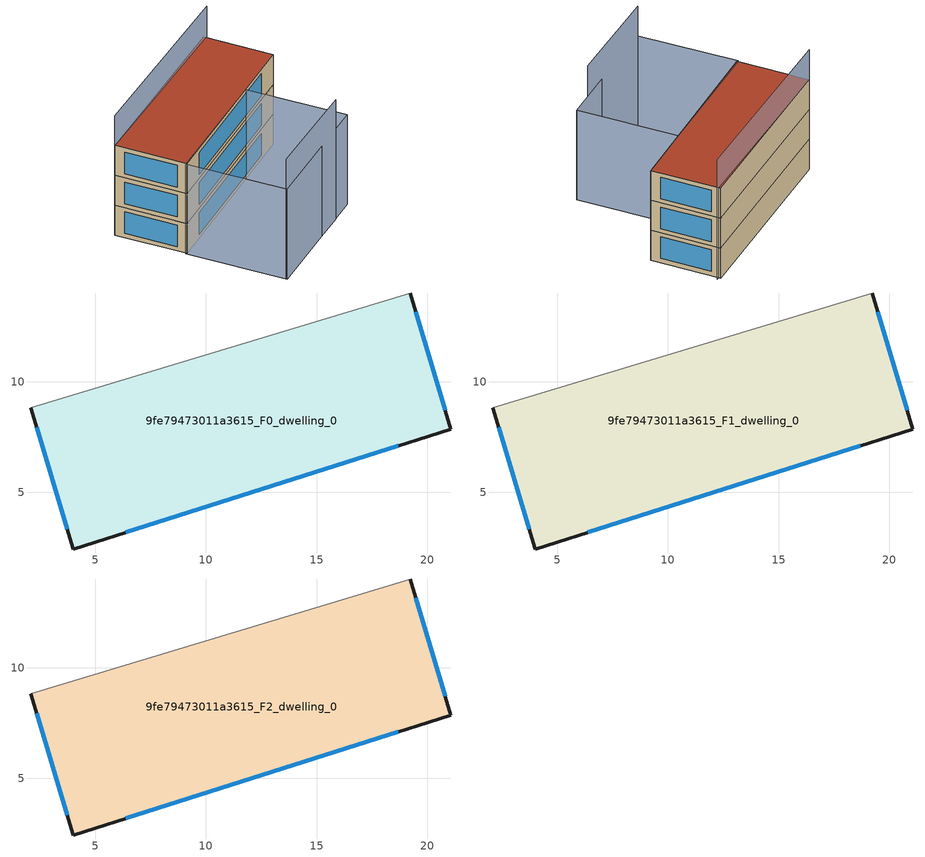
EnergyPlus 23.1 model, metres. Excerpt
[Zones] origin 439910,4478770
9fe79473011a3615_F0_dwelling_0
 floor ground (EU_floor_Construction): 19.24,14.02 21.07,7.85 4,2.44 2.08,8.83 z0
 wall outside (EU_wall_Construction): 2.08,8.83 4,2.44 21.07,7.85 19.24,14.02 z0:3
 wall adiabatic (EU_wall_Construction): 19.24,14.02 2.08,8.83 z0:3
 window (EU_Window_Construction): 20.81,8.71 19.49,13.16 / 6.37,3.19 18.7,7.1 / 2.35,7.94 3.73,3.33 z0.42:2.58
9fe79473011a3615_F1_dwelling_0
 floor to 9fe79473011a3615_F0_dwelling_0 (EU_floor_Construction): 19.24,14.02 21.07,7.85 4,2.44 2.08,8.83 z3
 wall outside (EU_wall_Construction): 2.08,8.83 4,2.44 21.07,7.85 19.24,14.02 z3:6
 wall adiabatic (EU_wall_Construction): 19.24,14.02 2.08,8.83 z3:6
 window (EU_Window_Construction): 20.81,8.71 19.49,13.16 / 6.37,3.19 18.7,7.1 / 2.35,7.94 3.73,3.33 z3.42:5.58
9fe79473011a3615_F2_dwelling_0
 floor to 9fe79473011a3615_F1_dwelling_0 (EU_floor_Construction): 19.24,14.02 21.07,7.85 4,2.44 2.08,8.83 z6
 wall outside (EU_wall_Construction): 2.08,8.83 4,2.44 21.07,7.85 19.24,14.02 z6:9
 wall adiabatic (EU_wall_Construction): 19.24,14.02 2.08,8.83 z6:9
 window (EU_Window_Construction): 20.81,8.71 19.49,13.16 / 6.37,3.19 18.7,7.1 / 2.35,7.94 3.73,3.33 z6.42:8.58
 roof outside (EU_roof_Construction): 21.07,7.85 19.24,14.02 2.08,8.83 4,2.44 z9
shading: 6.57,-6.3 16.06,-3.5 / 19.56,13.88 2.08,8.83 z0:12; 18.33,-2.77 6.6,-6.37 / 6.6,-6.37 3.87,2.52 / 3.87,2.52 15.6,6.12 / 15.6,6.12 18.33,-2.77 z0:9
[Building]
EU S2 Campaign: North Axis=0; Terrain=City; Solar Distribution=FullExterior
[Site:Location]
Madrid: Latitude=40.5; Longitude=-3.5; Time Zone=1; Elevation=609
[SizingPeriod:WeatherFileDays]
AnnualSizingPeriod: Begin Month=1; Begin Day of Month=1; End Month=12; End Day of Month=31; Day of Week for Start Day=Monday; Use Weather File Daylight Saving Period=No; Use Weather File Rain and Snow Indicators=No
[MATERIAL]
EU_InternalMass_Material: Roughness=MediumRough; Thickness=0.1; Conductivity=1; Density=1800; Specific Heat=900; Thermal Absorptance=0.9; Solar Absorptance=0.7; Visible Absorptance=0.7
[MATERIAL:NOMASS] Roughness=MediumRough; Thermal Absorptance=0.9; Solar Absorptance=0.7; Visible Absorptance=0.7
Name | Thermal Resistance
EU_wall_NoMass | 1.60022
EU_roof_NoMass | 1.57597
EU_floor_NoMass | 0.470652
[WINDOWMATERIAL:SIMPLEGLAZINGSYSTEM]
EU_Window_SimpleGlazing: UFactor=3.28802; Solar Heat Gain Coefficient=0.85; Visible Transmittance=0.85
[CONSTRUCTION]
EU_wall_Construction: EU_wall_NoMass
EU_roof_Construction: EU_roof_NoMass
EU_floor_Construction: EU_floor_NoMass
EU_Window_Construction: EU_Window_SimpleGlazing
EU_InternalMass_Construction: EU_InternalMass_Material
[ZONE] Type=1; Multiplier=1; Ceiling Height=autocalculate; Volume=352.003; Floor Area=autocalculate; Part of Total Floor Area=Yes
9fe79473011a3615_F0_dwelling_0; 9fe79473011a3615_F1_dwelling_0; 9fe79473011a3615_F2_dwelling_0
[INTERNALMASS] Construction=EU_InternalMass_Construction; Surface Area=117.334
Name | Zone or ZoneList
9fe79473011a3615_F0_dwelling_0_EU_InternalMass | 9fe79473011a3615_F0_dwelling_0
9fe79473011a3615_F1_dwelling_0_EU_InternalMass | 9fe79473011a3615_F1_dwelling_0
9fe79473011a3615_F2_dwelling_0_EU_InternalMass | 9fe79473011a3615_F2_dwelling_0
[OTHEREQUIPMENT] Fuel Type=Electricity; Design Level Calculation Method=Watts/Area; Power per Zone Floor Area=1; Fraction Latent=0; Fraction Radiant=0; Fraction Lost=0; Carbon Dioxide Generation Rate=0; EndUse Subcategory=EU_Step8_InternalGains
Name | Zone or ZoneList or Space or SpaceList | Schedule
EU_Step8_InternalGain_9fe79473011a3615_F0_dwelling_0_f000 | 9fe79473011a3615_F0_dwelling_0 | EU_Step8_GainSchedule_9fe79473011a3615_F0_dwelling_0_f000
EU_Step8_InternalGain_9fe79473011a3615_F1_dwelling_0_f000 | 9fe79473011a3615_F1_dwelling_0 | EU_Step8_GainSchedule_9fe79473011a3615_F1_dwelling_0_f000
EU_Step8_InternalGain_9fe79473011a3615_F2_dwelling_0_f000 | 9fe79473011a3615_F2_dwelling_0 | EU_Step8_GainSchedule_9fe79473011a3615_F2_dwelling_0_f000
[ZONEVENTILATION:DESIGNFLOWRATE] Schedule=EU_AlwaysOn; Design Flow Rate Calculation Method=AirChanges/Hour; Air Changes per Hour=0.480704; Ventilation Type=Natural; Fan Pressure Rise=0; Fan Total Efficiency=1; Constant Term Coefficient=1; Temperature Term Coefficient=0; Velocity Term Coefficient=0; Velocity Squared Term Coefficient=0; Minimum Indoor Temperature=-100; Maximum Indoor Temperature=100; Delta Temperature=-100; Minimum Outdoor Temperature=-100; Maximum Outdoor Temperature=100; Maximum Wind Speed=40
Name | Zone or ZoneList or Space or SpaceList
EU_ConstantAir_9fe79473011a3615_F0_dwelling_0 | 9fe79473011a3615_F0_dwelling_0
EU_ConstantAir_9fe79473011a3615_F1_dwelling_0 | 9fe79473011a3615_F1_dwelling_0
EU_ConstantAir_9fe79473011a3615_F2_dwelling_0 | 9fe79473011a3615_F2_dwelling_0
[HVACTEMPLATE:THERMOSTAT] Constant Heating Setpoint=20; Constant Cooling Setpoint=50
EU_HeatOnly_9fe79473011a3615_F0_dwelling_0; EU_HeatOnly_9fe79473011a3615_F1_dwelling_0; EU_HeatOnly_9fe79473011a3615_F2_dwelling_0
[HVACTEMPLATE:ZONE:IDEALLOADSAIRSYSTEM] System Availability Schedule=EU_AlwaysOn; Maximum Heating Supply Air Temperature=50; Minimum Cooling Supply Air Temperature=13; Maximum Heating Supply Air Humidity Ratio=0.0156; Minimum Cooling Supply Air Humidity Ratio=0.0077; Heating Limit=NoLimit; Cooling Limit=NoLimit; Heating Availability Schedule=EU_AlwaysOn; Cooling Availability Schedule=EU_CoolingOff; Dehumidification Control Type=ConstantSensibleHeatRatio; Cooling Sensible Heat Ratio=0.7; Dehumidification Setpoint=60; Humidification Control Type=None; Humidification Setpoint=30; Outdoor Air Method=None; Outdoor Air Flow Rate per Person=0.00944; Outdoor Air Flow Rate per Zone Floor Area=0; Outdoor Air Flow Rate per Zone=0; Demand Controlled Ventilation Type=None; Outdoor Air Economizer Type=NoEconomizer; Heat Recovery Type=None; Sensible Heat Recovery Effectiveness=0.7; Latent Heat Recovery Effectiveness=0.65
Name | Template Thermostat
9fe79473011a3615_F0_dwelling_0 | EU_HeatOnly_9fe79473011a3615_F0_dwelling_0
9fe79473011a3615_F1_dwelling_0 | EU_HeatOnly_9fe79473011a3615_F1_dwelling_0
9fe79473011a3615_F2_dwelling_0 | EU_HeatOnly_9fe79473011a3615_F2_dwelling_0
[SIZING:ZONE] Zone Cooling Design Supply Air Temperature Input Method=SupplyAirTemperature; Zone Cooling Design Supply Air Temperature=13; Zone Heating Design Supply Air Temperature Input Method=SupplyAirTemperature; Zone Heating Design Supply Air Temperature=50; Zone Cooling Design Supply Air Humidity Ratio=0.008; Zone Heating Design Supply Air Humidity Ratio=0.008; Cooling Design Air Flow Method=DesignDay; Cooling Design Air Flow Rate=0; Cooling Minimum Air Flow per Zone Floor Area=0.000762; Cooling Minimum Air Flow=0; Cooling Minimum Air Flow Fraction=0.2; Heating Design Air Flow Method=DesignDay; Heating Design Air Flow Rate=0; Heating Maximum Air Flow per Zone Floor Area=0.002032; Heating Maximum Air Flow=0.141576; Heating Maximum Air Flow Fraction=0.3; Account for Dedicated Outdoor Air System=No; Dedicated Outdoor Air System Control Strategy=NeutralSupplyAir; Dedicated Outdoor Air Low Setpoint Temperature for Design=autosize; Dedicated Outdoor Air High Setpoint Temperature for Design=autosize; Zone Load Sizing Method=Sensible Load Only No Latent Load; Zone Latent Cooling Design Supply Air Humidity Ratio Input Method=HumidityRatioDifference; Zone Cooling Design Supply Air Humidity Ratio Difference=0.005; Zone Latent Heating Design Supply Air Humidity Ratio Input Method=HumidityRatioDifference; Zone Humidification Design Supply Air Humidity Ratio Difference=0.005
9fe79473011a3615_F0_dwelling_0; 9fe79473011a3615_F1_dwelling_0; 9fe79473011a3615_F2_dwelling_0
[SCHEDULE:CONSTANT]
Name | Hourly Value
EU_AlwaysOn | 1
EU_CoolingOff | 0
[SCHEDULE:FILE] Column Number=1; Rows to Skip at Top=0; Number of Hours of Data=8760; Column Separator=Comma; Interpolate to Timestep=No; Minutes per Item=60; Adjust Schedule for Daylight Savings=Yes
Name | File
EU_Step8_GainSchedule_9fe79473011a3615_F0_dwelling_0_f000 | ../../schedules/9fe79473011a3615/9fe79473011a3615_F0_dwelling_0_f000_gain.csv
EU_Step8_GainSchedule_9fe79473011a3615_F1_dwelling_0_f000 | ../../schedules/9fe79473011a3615/9fe79473011a3615_F1_dwelling_0_f000_gain.csv
EU_Step8_GainSchedule_9fe79473011a3615_F2_dwelling_0_f000 | ../../schedules/9fe79473011a3615/9fe79473011a3615_F2_dwelling_0_f000_gain.csv
